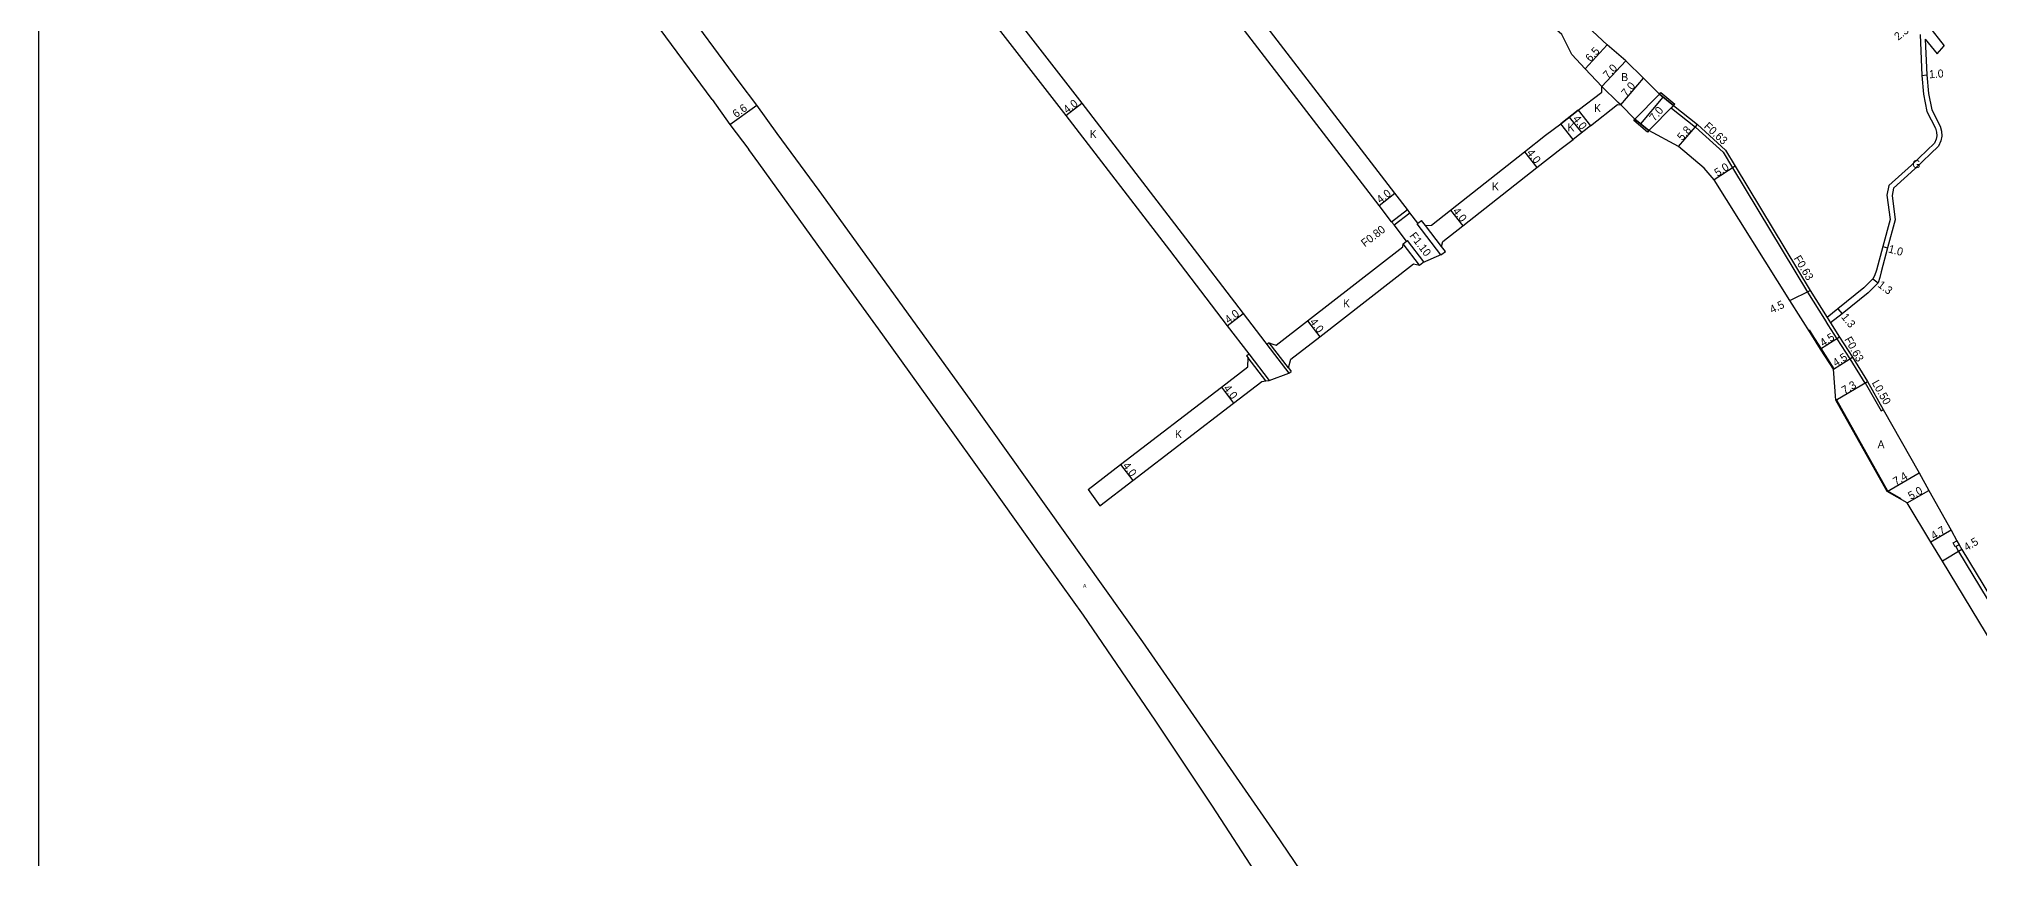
# Model space of a CAD drawing. Header units: metres. Extents: x -12000 to -11200, y -102000 to -99000.
# Drawn here: x -12000 to -11612, y -100061.2 to -99897.5 of the extents above; entities that cross this region are included whole.
import ezdxf

# ---------------------------------------------------------------- set-up
doc = ezdxf.new("R2010")
doc.units = ezdxf.units.M
doc.header["$LTSCALE"] = 2.5
for name, color, linetype in [('側溝・桝', 7, 'Continuous'), ('図郭', 7, 'Continuous'), ('幅員', 7, 'Continuous'), ('歩道・分離帯・安全施設', 7, 'Continuous'), ('舗装', 7, 'Continuous'), ('道路', 7, 'Continuous')]:
    doc.layers.add(name, color=color, linetype=linetype)
doc.styles.get("Standard").update_dxf_attribs({"font": ''})
doc.styles.add('YOKO_DECO', font='')
doc.styles.get('Standard').set_extended_font_data('@MS PGothic')
doc.styles.get('YOKO_DECO').set_extended_font_data('MS PGothic')

msp = doc.modelspace()

# ---------------------------------------------------------------- linework, layer by layer
at = {"layer": '側溝・桝'}
for points in [[(-11673.52, -99911.31), (-11673.13, -99910.82)], [(-11673.52, -99911.31), (-11668.75, -99915.1), (-11663.22, -99920.15), (-11661.35, -99923.25), (-11646.35, -99948.13), (-11642.94, -99953.49), (-11642.24, -99954.6), (-11640.45, -99957.41), (-11637.9, -99961.42), (-11634.89, -99966.31)], [(-11729.5, -99934.03), (-11726.33, -99931.59)], [(-11729.01, -99934.66), (-11725.84, -99932.22)], [(-11724.4, -99934.42), (-11724.24, -99934.3)], [(-11719.63, -99940.63), (-11724.4, -99934.42)], [(-11719.53, -99938.95), (-11722.75, -99934.76)], [(-11723.94, -99942.72), (-11727.21, -99938.47)], [(-11726.5, -99937.92), (-11726.34, -99937.8)], [(-11723.07, -99942.05), (-11726.34, -99937.8)], [(-11723.23, -99942.17), (-11723.07, -99942.05)], [(-11719.63, -99940.63), (-11719.47, -99940.5)], [(-11642.41, -99953.16), (-11641.71, -99954.26)], [(-11754.45, -99958.56), (-11750.06, -99964.29)], [(-11750.13, -99963.26), (-11753.99, -99958.22)], [(-11754.67, -99965.85), (-11758.21, -99961.23)], [(-11758.04, -99960.45), (-11753.97, -99965.77)], [(-11634.89, -99966.31), (-11634.78, -99966.25), (-11634.35, -99965.99)], [(-11634.78, -99966.25), (-11634.78, -99966.25), (-11631.62, -99971.81)], [(-11631.62, -99971.81), (-11631.19, -99971.57)], [(-11616.67, -99998.96), (-11616.12, -99999.94), (-11605.99, -100016.67), (-11602.73, -100021.97), (-11592.91, -100037.92), (-11586.99, -100047.17), (-11583.15, -100051.74)]]:
    msp.add_lwpolyline(points, dxfattribs=at)
msp.add_lwpolyline([(-11617.24, -99998.24), (-11616.45, -99997.81), (-11616.01, -99998.59), (-11616.67, -99998.96), (-11616.8, -99999.03)], close=True, dxfattribs=at)
at = {"layer": '図郭'}
msp.add_lwpolyline([(-12000, -99600), (-11200, -99600), (-11200, -100200), (-12000, -100200)], close=True, dxfattribs=at)
at = {"layer": '幅員'}
for points in [[(-11690.78, -99903.44), (-11686.38, -99898.66)], [(-11687.44, -99907.01), (-11682.67, -99901.89)], [(-11623.47, -99904.76), (-11622.47, -99904.69)], [(-11683.66, -99910.67), (-11679.16, -99905.31)], [(-11861.82, -99914.58), (-11856.45, -99910.75)], [(-11794.63, -99912.79), (-11791.47, -99910.34)], [(-11679.64, -99914.48), (-11675.19, -99909.11)], [(-11693.98, -99913.13), (-11691.49, -99916.27)], [(-11672.15, -99918.99), (-11668.34, -99914.62)], [(-11702.9, -99920.03), (-11700.43, -99923.17)], [(-11660.81, -99922.92), (-11665.01, -99925.64)], [(-11732.01, -99930.77), (-11728.84, -99928.33)], [(-11717.7, -99931.69), (-11715.23, -99934.84)], [(-11631.27, -99938.98), (-11630.31, -99939.24)], [(-11633.24, -99945.43), (-11632.21, -99946.21)], [(-11649.86, -99949.77), (-11645.82, -99947.8)], [(-11640.24, -99951.41), (-11639.43, -99952.43)], [(-11762.37, -99954.8), (-11759.19, -99952.37)], [(-11746.29, -99953.84), (-11743.84, -99957)], [(-11639.91, -99957.08), (-11643.71, -99959.49)], [(-11641.17, -99963.48), (-11637.36, -99961.08)], [(-11640.65, -99969.68), (-11634.35, -99965.99)], [(-11763.54, -99967.1), (-11761.1, -99970.27)], [(-11783.7, -99982.58), (-11781.26, -99985.75)], [(-11630.42, -99987.92), (-11624.03, -99984.19)], [(-11626.42, -99990.18), (-11622.05, -99987.75)], [(-11617.64, -99995.66), (-11621.66, -99998.1)], [(-11615.47, -99999.57), (-11619.32, -100001.9)]]:
    msp.add_lwpolyline(points, dxfattribs=at)
at = {"layer": '歩道・分離帯・安全施設'}
for points in [[(-11645.98, -99955.64), (-11645.38, -99956.6), (-11643.58, -99959.41), (-11641.04, -99963.4)], [(-11640.52, -99969.6), (-11630.31, -99987.81), (-11627.65, -99989.32)]]:
    msp.add_lwpolyline(points, dxfattribs=at)
at = {"layer": '舗装'}
for points in [[(-11683.66, -99910.67), (-11684.19, -99910.17), (-11687.44, -99907.01)], [(-11692.2, -99911.72), (-11689.71, -99914.86)], [(-11693.16, -99917.59), (-11695.64, -99914.46)], [(-11642.41, -99953.16), (-11641.71, -99954.26)]]:
    msp.add_lwpolyline(points, dxfattribs=at)
at = {"layer": '道路'}
for points in [[(-11990.58, -99736.26), (-11984.91, -99743.32), (-11960.18, -99774.25), (-11925.02, -99819.52), (-11901.26, -99850.59), (-11884.42, -99872.94), (-11860.02, -99906.08)], [(-11865.34, -99909.59), (-11876.88, -99894.02), (-11892.3, -99873.21), (-11910.16, -99849.56), (-11921.54, -99834.68), (-11932.79, -99820.04), (-11940.25, -99810.33), (-11970.8, -99771.25), (-11995.93, -99740.04)], [(-11724.24, -99934.3), (-11725.84, -99932.22), (-11726.33, -99931.59), (-11728.84, -99928.33), (-11756.39, -99892.53), (-11776.67, -99865.97), (-11782.14, -99858.85), (-11800.35, -99835.14), (-11819.53, -99811.25), (-11826.67, -99802.38), (-11829.35, -99799.04)], [(-11726.5, -99937.92), (-11729.01, -99934.66), (-11729.5, -99934.03), (-11732.01, -99930.77), (-11759.57, -99894.96), (-11779.85, -99868.4), (-11785.31, -99861.28), (-11803.49, -99837.61), (-11822.65, -99813.76), (-11829.78, -99804.89), (-11832.47, -99801.54), (-11833.16, -99800.69)], [(-11859.42, -99822.49), (-11856.09, -99826.81), (-11840.91, -99846.48), (-11831.45, -99858.71), (-11814.78, -99880.26), (-11791.47, -99910.34), (-11770.74, -99937.3), (-11759.19, -99952.37), (-11754.85, -99958.04), (-11754.45, -99958.56)], [(-11862.95, -99824.46), (-11862.59, -99824.93), (-11859.25, -99829.26), (-11844.08, -99848.93), (-11834.62, -99861.16), (-11817.94, -99882.71), (-11794.63, -99912.79), (-11773.91, -99939.73), (-11762.37, -99954.8), (-11758.04, -99960.45)], [(-11687.44, -99907.01), (-11690.78, -99903.44), (-11693.47, -99900.58), (-11695.45, -99896.59), (-11698.57, -99893.87), (-11702.44, -99891.15), (-11702.45, -99890.36), (-11702.77, -99889.4), (-11706.24, -99886.22), (-11714.3, -99879.2), (-11718.19, -99875.81)], [(-11675.9, -99908.52), (-11679.16, -99905.31), (-11682.67, -99901.89), (-11686.38, -99898.66), (-11692.23, -99893.17), (-11696.75, -99888.92)], [(-11623.84, -99896.6), (-11623.47, -99904.76), (-11623.11, -99908.5), (-11622.45, -99911.99), (-11620.76, -99915.3), (-11620.55, -99916.09), (-11620.5, -99916.87), (-11620.62, -99917.54), (-11620.97, -99918.35), (-11625.54, -99922.74), (-11630.07, -99926.81), (-11630.44, -99928.73), (-11629.81, -99933.55), (-11631.27, -99938.98), (-11632.55, -99943.73), (-11632.92, -99944.85), (-11633.24, -99945.43), (-11635.06, -99947.26), (-11640.24, -99951.41), (-11642.41, -99953.16)], [(-11622.15, -99894.87), (-11619.04, -99898.87)], [(-11622.8, -99897.53), (-11622.47, -99904.69), (-11622.12, -99908.36), (-11621.49, -99911.66), (-11619.82, -99914.94), (-11619.55, -99915.94), (-11619.5, -99916.92), (-11619.65, -99917.83), (-11620.13, -99918.93), (-11624.86, -99923.47), (-11629.15, -99927.33), (-11629.43, -99928.76), (-11628.79, -99933.62), (-11630.31, -99939.24), (-11631.59, -99944.02), (-11631.9, -99945.19), (-11632.21, -99946.21), (-11634.19, -99948.22), (-11639.43, -99952.43), (-11641.71, -99954.26)], [(-11622.8, -99897.53), (-11620.38, -99900.43)], [(-11620.38, -99900.43), (-11619.04, -99898.87)], [(-11860.02, -99906.08), (-11856.49, -99910.69), (-11852.43, -99916.39)], [(-11692.2, -99911.72), (-11687.49, -99908.11)], [(-11687.49, -99908.11), (-11687.44, -99907.01)], [(-11675.9, -99908.52), (-11673.13, -99910.82)], [(-11865.34, -99909.59), (-11861.82, -99914.58), (-11858.02, -99919.6)], [(-11692.2, -99911.72), (-11695.64, -99914.46)], [(-11692.2, -99911.72), (-11695.64, -99914.46)], [(-11689.71, -99914.86), (-11684.36, -99910.61), (-11683.66, -99910.67)], [(-11680.83, -99913.49), (-11683.66, -99910.67)], [(-11673.13, -99910.82), (-11668.34, -99914.62), (-11662.73, -99919.75), (-11660.81, -99922.92), (-11645.82, -99947.8), (-11642.41, -99953.16)], [(-11852.43, -99916.39), (-11844.06, -99927.76), (-11813.84, -99969.56), (-11779.32, -100017.99), (-11752.79, -100056.29), (-11745.31, -100067.3), (-11738.59, -100076.35), (-11734.8, -100080.78), (-11714.14, -100102.92), (-11695.69, -100123.15), (-11695.32, -100123.37), (-11695.2, -100123.42), (-11695.08, -100123.45), (-11694.94, -100123.48), (-11694.82, -100123.48), (-11694.69, -100123.47), (-11694.59, -100123.45), (-11694.49, -100123.42), (-11694.38, -100123.37), (-11691.26, -100120.85)], [(-11721.55, -99934.73), (-11717.7, -99931.69), (-11702.9, -99920.03), (-11698.73, -99916.74), (-11695.64, -99914.46)], [(-11689.71, -99914.86), (-11693.16, -99917.59)], [(-11689.71, -99914.86), (-11693.16, -99917.59)], [(-11678.06, -99915.79), (-11680.83, -99913.49)], [(-11640.65, -99969.68), (-11641.17, -99963.48), (-11643.71, -99959.49), (-11645.5, -99956.68), (-11649.86, -99949.77), (-11665.01, -99925.64), (-11666.99, -99923.33), (-11672.15, -99918.99), (-11678.06, -99915.79)], [(-11756.07, -100065.09), (-11765.33, -100050.86), (-11776.79, -100033.63), (-11782.51, -100025.29), (-11791.12, -100012.7), (-11799.89, -100000.41), (-11809.41, -99986.99), (-11820.04, -99972.22), (-11831.25, -99956.66), (-11843.14, -99940.15), (-11856.02, -99922.33), (-11858.02, -99919.6)], [(-11719.24, -99938), (-11715.23, -99934.84), (-11700.43, -99923.17), (-11695.61, -99919.37), (-11693.16, -99917.59)], [(-11724.24, -99934.3), (-11723.53, -99933.75)], [(-11722.75, -99934.76), (-11723.53, -99933.75)], [(-11722.75, -99934.76), (-11721.55, -99934.73)], [(-11752.58, -99958.72), (-11746.29, -99953.84), (-11727.27, -99939.07)], [(-11727.27, -99939.07), (-11727.21, -99938.47)], [(-11727.21, -99938.47), (-11726.5, -99937.92)], [(-11719.53, -99938.95), (-11719.24, -99938)], [(-11718.74, -99939.97), (-11719.53, -99938.95)], [(-11749.67, -99961.52), (-11743.84, -99957), (-11725.11, -99942.46)], [(-11725.11, -99942.46), (-11723.94, -99942.72)], [(-11723.94, -99942.72), (-11723.23, -99942.17), (-11719.47, -99940.5)], [(-11719.47, -99940.5), (-11718.74, -99939.97)], [(-11641.71, -99954.26), (-11639.91, -99957.08), (-11637.36, -99961.08), (-11634.35, -99965.99), (-11631.19, -99971.57), (-11624.03, -99984.19), (-11622.05, -99987.75), (-11617.64, -99995.66), (-11616.45, -99997.81), (-11616.01, -99998.59), (-11615.47, -99999.57), (-11605.35, -100016.28), (-11602.09, -100021.58), (-11592.27, -100037.52), (-11586.38, -100046.72), (-11582.5, -100051.34)], [(-11753.99, -99958.22), (-11754.45, -99958.56)], [(-11753.99, -99958.22), (-11753.26, -99958.48), (-11752.58, -99958.72)], [(-11790.14, -99987.54), (-11783.7, -99982.58), (-11763.54, -99967.1), (-11758.24, -99963.03)], [(-11758.49, -99960.86), (-11758.04, -99960.45)], [(-11758.49, -99960.86), (-11758.21, -99961.23)], [(-11758.24, -99963.03), (-11758.21, -99961.23)], [(-11750.13, -99963.26), (-11749.67, -99961.52)], [(-11787.81, -99990.79), (-11781.26, -99985.75), (-11761.1, -99970.27), (-11755.46, -99965.94)], [(-11755.46, -99965.94), (-11754.67, -99965.85), (-11753.97, -99965.77), (-11750.06, -99964.29)], [(-11750.13, -99963.26), (-11749.6, -99963.95)], [(-11750.06, -99964.29), (-11749.6, -99963.95)], [(-11630.42, -99987.92), (-11640.65, -99969.68)], [(-11790.14, -99987.54), (-11787.81, -99990.79)], [(-11585.42, -100056.16), (-11590.17, -100049.15), (-11596.09, -100039.9), (-11605.92, -100023.94), (-11609.2, -100018.62), (-11619.32, -100001.9), (-11621.66, -99998.1), (-11626.42, -99990.18), (-11630.42, -99987.92)]]:
    msp.add_lwpolyline(points, dxfattribs=at)
for points in [[(-11678.06, -99915.79), (-11680.83, -99913.49), (-11675.9, -99908.52), (-11673.13, -99910.82)], [(-11673.13, -99910.82), (-11675.9, -99908.52), (-11675.64, -99908.21), (-11672.87, -99910.51)], [(-11692.2, -99911.72), (-11689.71, -99914.86), (-11693.16, -99917.59), (-11695.64, -99914.46)], [(-11678.31, -99916.1), (-11681.09, -99913.8), (-11680.83, -99913.49), (-11678.06, -99915.79)]]:
    msp.add_lwpolyline(points, close=True, dxfattribs=at)

# ---------------------------------------------------------------- texts
at = {"layer": '側溝・桝'}
for s, rotation, p in [('F0.63', 317.5825, (-11667.17, -99915.13)), ('F0.80', 37.5833, (-11734.84, -99939.16)), ('F1.10', 307.5833, (-11726, -99936.87)), ('F0.63', 301.0801, (-11649.15, -99941.34)), ('F0.63', 299.5389, (-11639.01, -99957.54)), ('L0.50', 299.5389, (-11633.53, -99966.22))]:
    msp.add_text(s, height=1.6, rotation=rotation, dxfattribs=at).set_placement(p)
at = {"layer": '幅員'}
for s, rotation, p in [('2.35', 38.329, (-11628.21, -99897.87)), ('6.5', 47.3422, (-11689.74, -99902.16)), ('7.0', 47.0453, (-11686.22, -99905.55)), ('1.0', 4.0134, (-11621.98, -99905.36)), ('7.0', 49.9491, (-11682.51, -99909.15)), ('6.6', 35, (-11860.58, -99913.32)), ('4.0', 37.7786, (-11794.37, -99912.47)), ('7.0', 50.3849, (-11676.89, -99914.07)), ('4.0', 308.405, (-11693.36, -99913.51)), ('5.8', 48.8845, (-11671.37, -99917.95)), ('4.0', 308.243, (-11702.58, -99920.28)), ('5.0', 32.9332, (-11664.31, -99925.07)), ('4.0', 37.5832, (-11731.75, -99930.44)), ('4.0', 308.2405, (-11717.38, -99931.95)), ('1.0', 344.9496, (-11630.29, -99940.13)), ('1.3', 322.8943, (-11632.43, -99946.93)), ('4.5', 25.9732, (-11653.42, -99952.4)), ('4.0', 37.4552, (-11762.11, -99954.47)), ('4.0', 307.819, (-11745.97, -99954.1)), ('1.3', 308.7848, (-11639.67, -99953.12)), ('4.5', 32.4796, (-11643.22, -99959.06)), ('4.5', 32.2389, (-11640.67, -99963.05)), ('4.0', 307.528, (-11763.21, -99967.36)), ('7.3', 30.2894, (-11638.93, -99968.56)), ('4.0', 307.528, (-11783.37, -99982.84)), ('7.4', 30.251, (-11628.66, -99986.78)), ('5.0', 29.1168, (-11625.68, -99989.66)), ('4.7', 31.219, (-11621.07, -99997.63)), ('4.5', 31.1918, (-11614.5, -99999.91))]:
    msp.add_text(s, height=1.6, rotation=rotation, dxfattribs=at).set_placement(p)
at = {"layer": '舗装'}
for s, p in [('B', (-11683.59, -99905.91)), ('K', (-11689.02, -99912.12)), ('K', (-11789.87, -99917.29)), ('K', (-11694.32, -99915.95)), ('G', (-11625.37, -99923.3)), ('K', (-11709.43, -99927.78)), ('K', (-11739.22, -99951.14)), ('K', (-11772.81, -99977.27)), ('A', (-11632.33, -99979.33))]:
    msp.add_text(s, height=1.6, dxfattribs=at).set_placement(p)
at = {"layer": '舗装', "style": 'YOKO_DECO'}
msp.add_text('A', height=0.75, dxfattribs=at).set_placement((-11791.21, -100007.17, 129.4))

doc.saveas('drawing.dxf')
